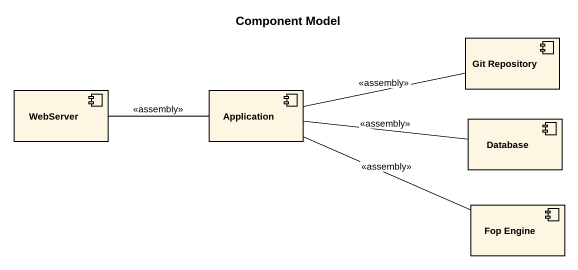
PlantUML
@startuml
title Component Model
component "Git Repository" as Git_Repository
component WebServer
component Application
component "Database" as Database_
component "Fop Engine" as Fop_Engine
Git_Repository -left- Application : <<assembly>>
Application -left- WebServer : <<assembly>>
Database_ -left- Application : <<assembly>>
Fop_Engine -left- Application : <<assembly>>
@enduml
